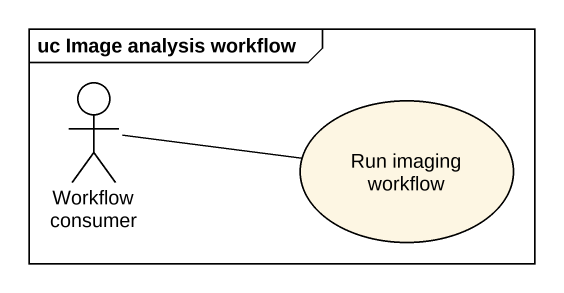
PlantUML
@startuml
mainframe uc Image analysis workflow
actor "Workflow consumer" as Workflow_consumer
usecase "Run imaging workflow" as Run_imaging_workflow
Workflow_consumer -right- Run_imaging_workflow
@enduml
